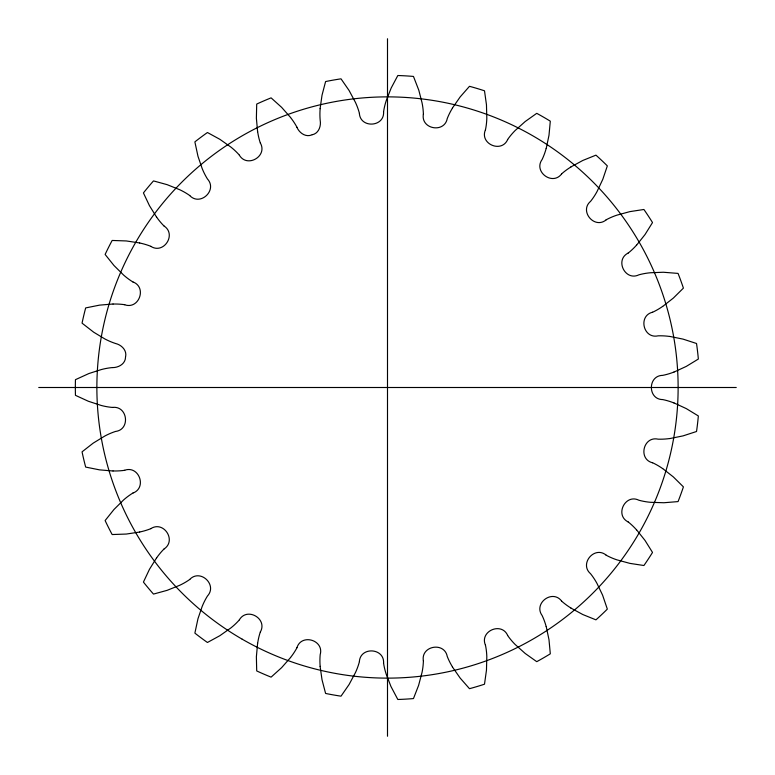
<?xml version="1.0" encoding="UTF-8"?>
<svg xmlns="http://www.w3.org/2000/svg" width="775" height="775" viewBox="0 0 775 775"><rect width="100%" height="100%" fill="white"/><g stroke="black" fill="none" stroke-linecap="round" stroke-linejoin="round"><path stroke-width="1.16" d="M423.344 660.678C420.854 645.72 444.472 641.555 447.252 656.464A67.057 67.057 0 0 0 452.464 666.917M320.104 108.645L322.022 95.238L325.597 81.549A312.151 312.151 0 0 1 341.019 78.827L349.079 90.472L355.454 102.407A67.057 67.057 0 0 1 359.435 113.402M125.569 356.887C127.148 350.358 121.472 344.846 115.514 343.49A67.057 67.057 0 0 1 104.78 338.898L93.717 332.223L82.053 323.156A312.151 312.151 0 0 1 85.667 307.917L99.549 305.137L113.034 304.003M125.521 357.275C125.376 363.833 118.643 367.621 112.695 367.602M383.606 112.007C384.352 127.148 360.404 128.543 359.377 113.421M257.61 643.298L256.38 656.774L256.709 670.937A312.151 312.151 0 0 0 271.095 677.137L281.616 667.663L290.577 657.51M485.382 129.948C479.502 143.927 501.532 153.431 507.664 139.568M359.377 661.579C360.404 646.457 384.352 647.852 383.606 662.993M546.21 148.509L548.991 135.267L550.308 121.171A312.151 312.151 0 0 0 536.746 113.334L525.198 121.53L515.113 130.558A67.057 67.057 0 0 0 507.615 139.529M260.381 631.945C267.84 618.741 247.07 606.748 239.368 619.806M296.932 647.706C301.417 633.223 324.396 640.102 320.182 654.672A67.057 67.057 0 0 0 320.153 666.355M452.426 108.054L460.147 96.943L469.495 86.306A312.151 312.151 0 0 1 484.501 90.801L486.468 104.819L486.816 118.352A67.057 67.057 0 0 1 485.441 129.968M156.627 557.797L149.478 569.286L143.423 582.083A312.151 312.151 0 0 0 153.489 594.086L167.138 590.337L179.703 585.29A67.057 67.057 0 0 0 189.817 579.429M636.585 245.162L645.013 234.573L652.521 222.561A312.151 312.151 0 0 0 643.918 209.483L629.92 211.614L616.852 215.169A67.057 67.057 0 0 0 606.127 219.809M164.193 548.894C176.787 540.437 163.612 520.403 150.863 528.618M561.604 173.958C552.439 186.039 533.2 171.711 542.132 159.466A67.057 67.057 0 0 0 546.162 148.5M628.031 253.125C614.546 260.051 625.309 281.49 638.92 274.815A67.057 67.057 0 0 1 650.419 272.752L663.332 272.248L678.057 273.41A312.151 312.151 0 0 1 683.414 288.126L673.339 298.084L662.693 306.435M189.778 579.38C200.289 568.453 217.736 584.912 207.438 596.043A67.057 67.057 0 0 0 202.168 606.467L197.983 618.692L194.874 633.127A312.151 312.151 0 0 0 207.438 642.485L219.858 635.694L230.921 627.886A67.057 67.057 0 0 0 239.407 619.845M570.933 166.916L582.819 160.454L595.946 155.145A312.151 312.151 0 0 1 607.338 165.889L602.805 179.306L597.041 191.551A67.057 67.057 0 0 1 590.598 201.316C578.973 211.062 594.473 229.536 606.157 219.868M133 493.045C147.192 487.727 138.996 465.184 124.698 470.241M652.54 312.218C637.815 315.851 643.347 339.188 658.13 335.827A67.057 67.057 0 0 1 669.794 336.476M673.969 372.087L686.262 366.41L698.352 359.048A312.151 312.151 0 0 0 696.531 343.499L683.066 339.121L669.803 336.427M312.238 134.753C318.67 133.465 321.238 126.18 320.182 120.328A67.057 67.057 0 0 1 320.153 108.645M311.87 134.86C305.708 137.553 299.295 132.922 296.932 127.294M139.694 532.038L126.306 534.053L112.152 534.547A312.151 312.151 0 0 1 105.119 520.548L113.973 509.495L123.574 499.962A67.057 67.057 0 0 1 132.961 492.997M669.803 438.573L683.066 435.879L696.531 431.501A312.151 312.151 0 0 0 698.352 415.952L686.262 408.59L673.969 402.913M38.75 387.5L736.25 387.5M113.034 470.997L99.549 469.863L85.667 467.083A312.151 312.151 0 0 1 82.053 451.844L93.203 443.126L104.761 436.063A67.057 67.057 0 0 1 115.494 431.452C130.568 429.699 127.778 405.742 112.695 407.398M124.698 304.759C138.996 309.816 147.192 287.273 133 281.955M139.694 242.963L126.306 240.947L112.152 240.453A312.151 312.151 0 0 0 105.119 254.452L113.973 265.505L123.574 275.038A67.057 67.057 0 0 0 132.961 282.003M150.863 246.382C163.602 254.597 176.787 234.554 164.193 226.106M652.54 462.782C637.815 459.149 643.347 435.812 658.13 439.173A67.057 67.057 0 0 0 669.794 438.524M606.157 555.132C594.444 545.493 579.032 563.871 590.56 573.723A67.057 67.057 0 0 1 597.002 583.468L602.582 595.123L607.338 609.111A312.151 312.151 0 0 1 595.946 619.855L582.819 614.546L570.933 608.084M662.693 468.565L673.339 476.916L683.414 486.874A312.151 312.151 0 0 1 678.057 501.59L663.942 502.743L650.419 502.297A67.057 67.057 0 0 1 638.91 500.243C625.347 493.433 614.517 514.978 628.031 521.875M189.778 195.62C200.289 206.547 217.736 190.088 207.438 178.957A67.057 67.057 0 0 1 202.168 168.533L197.983 156.308L194.874 141.873A312.151 312.151 0 0 1 207.438 132.515L219.858 139.306L230.921 147.114A67.057 67.057 0 0 1 239.407 155.155M561.604 601.042C552.43 588.961 533.2 603.289 542.132 615.534A67.057 67.057 0 0 1 546.162 626.5M636.585 529.838L645.013 540.427L652.521 552.439A312.151 312.151 0 0 1 643.918 565.518L629.92 563.386L616.852 559.831A67.057 67.057 0 0 1 606.127 555.191M239.368 155.194C247.07 168.252 267.84 156.259 260.381 143.055M290.577 117.49L281.616 107.337L271.095 97.863A312.151 312.151 0 0 0 256.709 104.063L256.38 118.226L257.61 131.702M156.627 217.203L149.478 205.714L143.423 192.917A312.151 312.151 0 0 1 153.489 180.914L167.138 184.663L179.703 189.71A67.057 67.057 0 0 1 189.817 195.571M507.664 635.432C501.532 621.569 479.502 631.073 485.382 645.052M452.426 666.946L460.147 678.057L469.495 688.694A312.151 312.151 0 0 0 484.501 684.199L486.468 670.181L486.816 656.648A67.057 67.057 0 0 0 485.441 645.033M546.21 626.491L548.991 639.733L550.308 653.829A312.151 312.151 0 0 1 536.746 661.666L525.198 653.47L515.113 644.442A67.057 67.057 0 0 1 507.615 635.471M320.104 666.355L322.022 679.762L325.597 693.451A312.151 312.151 0 0 0 341.019 696.173L349.079 684.528L355.454 672.593A67.057 67.057 0 0 0 359.435 661.598M423.344 114.322C420.854 129.28 444.472 133.445 447.252 118.536A67.057 67.057 0 0 1 452.464 108.083M387.5 38.75L387.5 736.25M673.95 402.952A67.057 67.057 0 0 0 662.77 399.58C647.59 399.58 647.58 375.468 662.751 375.362A67.057 67.057 0 0 0 673.95 372.048M662.664 306.406A67.057 67.057 0 0 1 652.56 312.267M636.546 245.132A67.057 67.057 0 0 1 628.07 253.173M561.565 173.91A67.057 67.057 0 0 1 570.952 166.954M423.402 114.322A67.057 67.057 0 0 0 422.026 102.717L418.8 90.2L413.463 76.425A312.151 312.151 0 0 0 397.827 75.514L391.181 88.021L386.231 100.614A67.057 67.057 0 0 0 383.548 111.997M290.538 117.509A67.057 67.057 0 0 1 296.98 127.265M260.323 143.075A67.057 67.057 0 0 1 257.658 131.702M164.155 226.145A67.057 67.057 0 0 1 156.666 217.184M139.684 243.001A67.057 67.057 0 0 1 150.883 246.334M113.034 304.052A67.057 67.057 0 0 1 124.707 304.701M112.695 367.534A67.057 67.057 0 0 0 101.186 369.597L88.883 373.54L75.446 379.673A312.151 312.151 0 0 0 75.446 395.327L88.311 401.237L101.176 405.451A67.057 67.057 0 0 0 112.695 407.466M124.707 470.299A67.057 67.057 0 0 1 113.034 470.948M150.883 528.666A67.057 67.057 0 0 1 139.684 531.999M156.666 557.816A67.057 67.057 0 0 1 164.155 548.855M257.658 643.298A67.057 67.057 0 0 1 260.323 631.925M296.98 647.735A67.057 67.057 0 0 1 290.538 657.491M383.548 663.003A67.057 67.057 0 0 0 386.27 674.366L390.92 686.417L397.827 699.486A312.151 312.151 0 0 0 413.463 698.575L418.607 685.381L422.065 672.293A67.057 67.057 0 0 0 423.402 660.678M570.952 608.046A67.057 67.057 0 0 1 561.565 601.09M628.07 521.827A67.057 67.057 0 0 1 636.546 529.868M652.56 462.733A67.057 67.057 0 0 1 662.664 468.594M242.188 639.191A290.625 290.625 0 0 0 678.125 387.5A290.625 290.625 0 0 0 242.188 135.809A290.625 290.625 0 0 0 242.188 639.191"/></g></svg>
